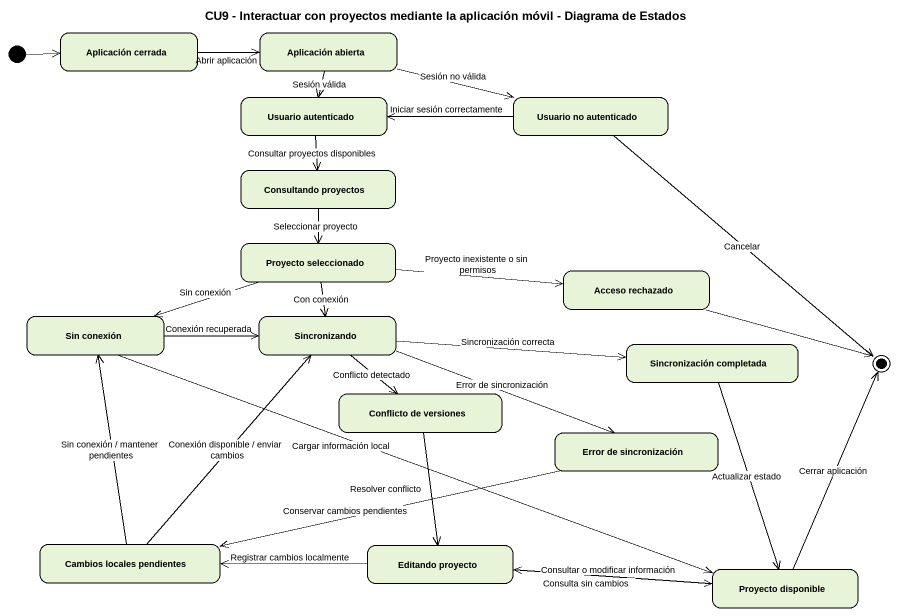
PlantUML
@startuml
title CU9 - Interactuar con proyectos mediante la aplicación móvil - Diagrama de Estados
hide empty description
state "Aplicación cerrada" as Aplicación_cerrada
state "Aplicación abierta" as Aplicación_abierta
state "Usuario autenticado" as Usuario_autenticado
state "Usuario no autenticado" as Usuario_no_autenticado
state "Consultando proyectos" as Consultando_proyectos
state "Proyecto seleccionado" as Proyecto_seleccionado
state "Acceso rechazado" as Acceso_rechazado
state "Sin conexión" as Sin_conexión
state Sincronizando
state "Sincronización completada" as Sincronización_completada
state "Conflicto de versiones" as Conflicto_de_versiones
state "Error de sincronización" as Error_de_sincronización
state "Cambios locales pendientes" as Cambios_locales_pendientes
state "Editando proyecto" as Editando_proyecto
state "Proyecto disponible" as Proyecto_disponible
[*] -right-> Aplicación_cerrada
Aplicación_cerrada -right-> Aplicación_abierta : Abrir aplicación
Aplicación_abierta --> Usuario_autenticado : Sesión válida
Aplicación_abierta -right-> Usuario_no_autenticado : Sesión no válida
Usuario_autenticado --> Consultando_proyectos : Consultar proyectos disponibles
Usuario_no_autenticado -left-> Usuario_autenticado : Iniciar sesión correctamente
Consultando_proyectos --> Proyecto_seleccionado : Seleccionar proyecto
Proyecto_seleccionado -right-> Acceso_rechazado : Proyecto inexistente o sin permisos
Proyecto_seleccionado -left-> Sin_conexión : Sin conexión
Proyecto_seleccionado --> Sincronizando : Con conexión
Sin_conexión -right-> Sincronizando : Conexión recuperada
Sin_conexión -right-> Proyecto_disponible : Cargar información local
Sincronizando -right-> Sincronización_completada : Sincronización correcta
Sincronizando --> Conflicto_de_versiones : Conflicto detectado
Sincronizando -right-> Error_de_sincronización : Error de sincronización
Sincronización_completada --> Proyecto_disponible : Actualizar estado
Conflicto_de_versiones --> Editando_proyecto : Resolver conflicto
Error_de_sincronización -left-> Cambios_locales_pendientes : Conservar cambios pendientes
Cambios_locales_pendientes -up-> Sin_conexión : Sin conexión / mantener pendientes
Cambios_locales_pendientes -up-> Sincronizando : Conexión disponible / enviar cambios
Editando_proyecto -left-> Cambios_locales_pendientes : Registrar cambios localmente
Editando_proyecto -right-> Proyecto_disponible : Consulta sin cambios
Proyecto_disponible -left-> Editando_proyecto : Consultar o modificar información
Usuario_no_autenticado --> [*] : Cancelar
Acceso_rechazado -right-> [*]
Proyecto_disponible -up-> [*] : Cerrar aplicación
@enduml
